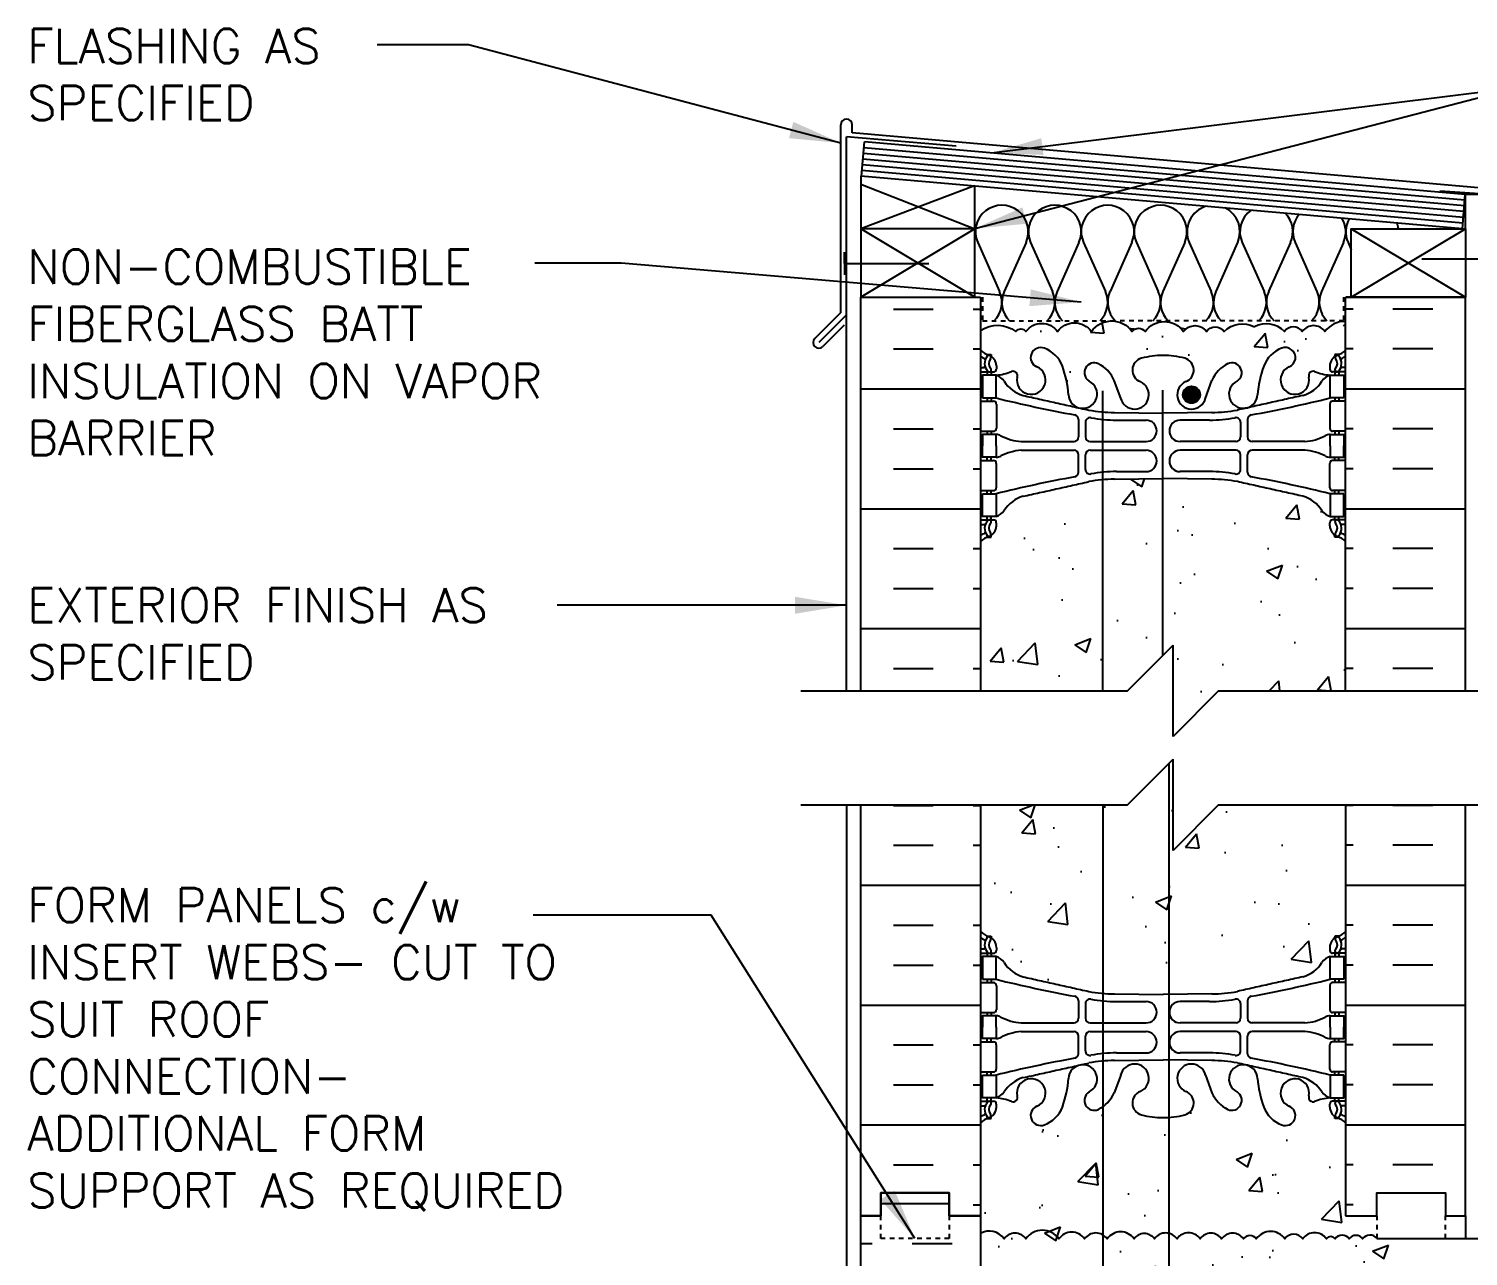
# Model space of a CAD drawing. Header units: inches. Extents: x 155.3 to 211.8, y 129 to 205.6.
# Drawn here: x 155.26 to 186.8, y 178.75 to 205.65 of the extents above; entities that cross this region are included whole.
import ezdxf

# ---------------------------------------------------------------- set-up
doc = ezdxf.new("R2010")
doc.units = ezdxf.units.IN
doc.header["$LTSCALE"] = 0.5
doc.header["$MEASUREMENT"] = 0
doc.linetypes.add('DASHED2', pattern=[0.375, 0.25, -0.125])
for name, color, linetype in [('HATCH', 12, 'Continuous'), ('line25', 2, 'Continuous'), ('LINE3', 3, 'Continuous'), ('LINE50', 5, 'Continuous'), ('LINE9', 9, 'Continuous'), ('TEXT', 4, 'Continuous'), ('Web_Edge', 9, 'Continuous')]:
    doc.layers.add(name, color=color, linetype=linetype)
doc.styles.add('DIM', font='romans.shx', dxfattribs={"width": 0.7})
doc.styles.add('ROMANS', font='romans.shx', dxfattribs={"height": 0.75})
doc.dimstyles.new('ext_12', dxfattribs={"dimscale": 12, "dimtxt": 0.075, "dimasz": 0.09375, "dimexe": 0.09375, "dimexo": 0.0625, "dimgap": 0.0625, "dimtad": 1, "dimdec": 1, "dimzin": 2, "dimdsep": 46, "dimlunit": 4, "dimtxsty": 'DIM', "dimcen": 0.09, "dimdle": 0.09375, "dimclrt": 4, "dimadec": 0, "dimazin": 0, "dimtfac": 1, "dimtdec": 1, "dimtmove": 2, "dimatfit": 3, "dimfxl": 1, "dimfrac": 2, "dimtolj": 1, "dimtzin": 0, "dimarcsym": 0})

msp = doc.modelspace()

# ---------------------------------------------------------------- hatches: boundary and pattern name
at = {"layer": 'HATCH'}
h = msp.add_hatch(dxfattribs=at)
h.set_pattern_fill('INSUL', color=256, scale=7, style=0)
h.set_pattern_definition([(0, (-2750.0448, -214.3721), (0, 2.625), []), (0, (-2750.0448, -213.4971), (0, 2.625), [0.875, -0.875]), (0, (-2750.0448, -212.6221), (0, 2.625), [0.875, -0.875])])
h.paths.add_polyline_path([(176.117, 199.765), (173.492, 199.765), (173.492, 191.14), (176.117, 191.14)])
h = msp.add_hatch(dxfattribs=at)
h.set_pattern_fill('INSUL', color=256, scale=7, style=0)
h.set_pattern_definition([(180, (3110.2783, -214.3721), (0, 2.625), []), (180, (3110.2783, -213.4971), (0, 2.625), [0.875, -0.875]), (180, (3110.2783, -212.6221), (0, 2.625), [0.875, -0.875])])
h.paths.add_polyline_path([(186.742, 199.765), (184.117, 199.765), (184.117, 191.14), (186.742, 191.14)])
h = msp.add_hatch(dxfattribs=at)
h.set_pattern_fill('AR-CONC', color=256, scale=0.5)
h.set_pattern_definition([(50, (0, 0), (3.5863, -0.31376), [0.375, -4.125]), (355, (0, 0), (-0.693757, 3.76096), [0.3, -3.3]), (100.4514, (0.299, -0.026), (2.892544, 3.4472), [0.3187, -3.50571]), (46.1842, (0, 1), (5.33621, -0.827596), [0.5625, -6.1875]), (96.6356, (0.4447, 0.931), (4.67331, 4.87059), [0.47805, -5.25857]), (351.1842, (0, 1), (4.67331, 4.87059), [0.45, -4.95]), (21, (0.5, 0.75), (2.984535, -2.013094), [0.375, -4.125]), (326, (0.5, 0.75), (1.216577, 3.62575), [0.3, -3.3]), (71.4514, (0.7487, 0.5822), (4.20111, 1.612656), [0.3187, -3.50571]), (37.5, (0, 0), (0.060799, 1.664469), [0, -3.26, 0, -3.35, 0, -3.3125]), (7.5, (0, 0), (1.315348, 1.972059), [0, -1.91, 0, -3.185, 0, -1.2625]), (327.5, (-1.115, 0), (2.669112, -0.1127744), [0, -1.25, 0, -3.9, 0, -5.175]), (317.5, (-1.615, 0), (2.91593, 0.500525), [0, -1.625, 0, -2.59, 0, -3.675])])
h.paths.add_polyline_path([(195.889, 178.83), (196.197, 179.138), (184.804, 179.138, 0.508518), (184.491, 179.132, 0.520567), (184.197, 179.132, 0.520567), (183.886, 179.132, 0.520567), (183.696, 179.132, 0.520567), (183.178, 179.132, 0.520567), (182.786, 179.132, 0.520567), (182.16, 179.132, 0.520567), (181.879, 179.132, 0.520567), (181.401, 179.132, 0.520567), (180.929, 179.132, 0.520567), (180.423, 179.132, 0.520567), (179.926, 179.132, 0.520567), (179.482, 179.132, 0.520567), (178.891, 179.132, 0.520567), (178.396, 179.132, 0.520567), (177.833, 179.132, 0.520567), (177.109, 179.132, 0.520567), (176.631, 179.132, 0.382337), (176.117, 179.252), (176.117, 177.943), (176.482, 177.943), (176.482, 176.743), (176.117, 176.743), (176.117, 176.45, -0.238802), (176.259, 176.374, -0.520567), (176.684, 176.374, -0.520567), (177.069, 176.374, -0.520567), (177.428, 176.374, -0.520567), (177.999, 176.374, -0.520567), (178.371, 176.374, -0.520567), (178.878, 176.374, -0.520567), (179.37, 176.374, -0.520567), (179.848, 176.374, -0.520567), (180.353, 176.374, -0.520567), (180.619, 176.374, -0.520567), (181.086, 176.374, -0.520567), (181.604, 176.374, -0.520567), (181.923, 176.374, -0.360961), (182.489, 176.374, -0.306582), (183.142, 176.374, -0.380387), (183.667, 176.374, -0.391281), (184.115, 176.388), (195.889, 176.388)])
edge = h.paths.add_edge_path()
edge.add_spline(control_points=[(203.449, 177.161), (202.398, 177.724), (200.244, 178.878), (198.025, 177.839), (196.889, 177.308)], knot_values=[0, 0, 0, 0, 3.379125, 6.918479, 6.918479, 6.918479, 6.918479], degree=3, periodic=0)
edge.add_line((196.889, 177.308), (196.889, 176.388))
edge.add_line((196.889, 176.388), (199.699, 176.388))
edge.add_arc((199.798, 176.638), 0.269, 111.5979, 248.4021, ccw=False)
edge.add_line((199.699, 176.888), (200.132, 177.01))
edge.add_arc((200.035, 177.26), 0.268, 291.22, 428.78)
edge.add_line((200.132, 177.51), (199.809, 177.51))
edge.add_line((199.809, 177.51), (199.809, 177.635))
edge.add_line((199.809, 177.635), (200.153, 177.635))
edge.add_arc((200.035, 177.26), 0.393, -69.7322, 72.5069, ccw=False)
edge.add_line((200.171, 176.891), (199.74, 176.77))
edge.add_arc((199.798, 176.638), 0.144, 113.7456, 240.3185)
edge.add_line((199.726, 176.513), (200.194, 176.513))
edge.add_arc((200.223, 176.051), 0.463, 46.7137, 93.5654, ccw=False)
edge.add_line((200.54, 176.388), (203.449, 176.388))
edge.add_line((203.449, 176.388), (203.449, 177.161))
edge = h.paths.add_edge_path()
edge.add_line((203.449, 179.138), (196.889, 179.138))
edge.add_line((196.889, 179.138), (196.889, 177.308))
edge.add_spline(control_points=[(196.889, 177.308), (198.025, 177.839), (200.244, 178.878), (202.398, 177.724), (203.449, 177.161)], knot_values=[0, 0, 0, 0, 3.539354, 6.918479, 6.918479, 6.918479, 6.918479], degree=3, periodic=0)
edge.add_line((203.449, 177.161), (203.449, 179.138))
edge = h.paths.add_edge_path()
edge.add_line((184.117, 188.64), (181.335, 188.64))
edge.add_line((181.335, 188.64), (180.335, 187.64))
edge.add_line((180.335, 187.64), (180.335, 189.64))
edge.add_line((180.335, 189.64), (179.335, 188.64))
edge.add_line((179.335, 188.64), (176.117, 188.64))
edge.add_line((176.117, 188.64), (176.117, 185.865))
edge.add_arc((176.463, 186.225), 0.5, 226.2109, 246.4218)
edge.add_line((176.263, 185.767), (176.353, 185.767))
edge.add_line((176.353, 185.767), (176.353, 185.725))
edge.add_arc((176.213, 185.518), 0.25, 0, 55.9442, ccw=False)
edge.add_line((176.463, 185.518), (176.463, 185.451))
edge.add_arc((176.4, 185.451), 0.0625, -90, 0, ccw=False)
edge.add_line((176.4, 185.388), (176.353, 185.388))
edge.add_line((176.353, 185.388), (176.353, 185.318))
edge.add_line((176.353, 185.318), (176.458, 185.318))
edge.add_arc((176.335, 184.976), 0.364, 34.9775, 70.3387, ccw=False)
edge.add_arc((177.258, 185.587), 0.743, 212.7919, 253.8107)
edge.add_spline(control_points=[(177.051, 184.873), (178.489, 184.553)], knot_values=[0, 0, 1, 1], degree=1, periodic=0)
edge.add_arc((179.045, 187.484), 2.984, 259.2546, 270.0995)
edge.add_line((179.05, 184.5), (180.117, 184.484))
edge.add_line((180.117, 184.484), (181.183, 184.5))
edge.add_arc((181.189, 187.484), 2.984, 269.9005, 280.7454)
edge.add_spline(control_points=[(181.745, 184.553), (183.182, 184.873)], knot_values=[0, 0, 1, 1], degree=1, periodic=0)
edge.add_arc((182.975, 185.587), 0.743, 286.1893, 327.2081)
edge.add_arc((183.898, 184.976), 0.364, 109.6613, 145.0225, ccw=False)
edge.add_line((183.776, 185.318), (183.881, 185.318))
edge.add_line((183.881, 185.318), (183.881, 185.388))
edge.add_line((183.881, 185.388), (183.833, 185.388))
edge.add_arc((183.833, 185.451), 0.0625, 180, 270, ccw=False)
edge.add_line((183.771, 185.451), (183.771, 185.518))
edge.add_arc((184.021, 185.518), 0.25, 124.0558, 180, ccw=False)
edge.add_line((183.881, 185.725), (183.881, 185.767))
edge.add_line((183.881, 185.767), (183.971, 185.767))
edge.add_arc((183.771, 186.225), 0.5, 293.5782, 313.7891)
edge.add_line((184.117, 185.865), (184.117, 188.64))
h.paths.add_polyline_path([(184.117, 181.672, 0.088416), (183.971, 181.77), (183.881, 181.77), (183.881, 181.811, -0.249069), (183.771, 182.018), (183.771, 182.086, -0.414214), (183.833, 182.148), (183.881, 182.148), (183.881, 182.218), (183.776, 182.218, 0.087457), (183.439, 182.14, -0.638777), (183.314, 182.263, 2.087231), (182.88, 182.038, -1), (182.716, 181.63, -0.21345), (182.324, 182.019, -0.068226), (182.189, 182.647, 1.753171), (181.738, 182.35, -0.940793), (181.534, 181.967, -0.173075), (181.188, 182.334), (181.046, 182.72, 1.612474), (180.614, 182.361, -0.734872), (180.591, 181.85, -0.068475), (180.117, 181.788, -0.068475), (179.643, 181.85, -0.734872), (179.62, 182.361, 1.612474), (179.188, 182.72), (179.045, 182.334, -0.173075), (178.699, 181.967, -0.940793), (178.496, 182.35, 1.753171), (178.045, 182.647, -0.068226), (177.909, 182.019, -0.21345), (177.517, 181.63, -1), (177.354, 182.038, 2.087231), (176.92, 182.263, -0.638777), (176.795, 182.14, 0.087457), (176.458, 182.218), (176.353, 182.218), (176.353, 182.148), (176.4, 182.148, -0.414214), (176.463, 182.086), (176.463, 182.018, -0.249069), (176.353, 181.811), (176.353, 181.77), (176.263, 181.77, 0.088416), (176.117, 181.672), (176.117, 179.638), (176.117, 179.252, -0.382337), (176.631, 179.132, -0.520567), (177.109, 179.132, -0.520567), (177.833, 179.132, -0.520567), (178.396, 179.132, -0.520567), (178.891, 179.132, -0.520567), (179.482, 179.132, -0.520567), (179.926, 179.132, -0.520567), (180.423, 179.132, -0.520567), (180.929, 179.132, -0.520567), (181.401, 179.132, -0.520567), (181.879, 179.132, -0.520567), (182.16, 179.132, -0.520567), (182.786, 179.132, -0.520567), (183.178, 179.132, -0.520567), (183.696, 179.132, -0.520567), (183.886, 179.132, -0.520567), (184.197, 179.132, -0.520567), (184.491, 179.132, -0.508518), (184.804, 179.138), (184.804, 179.638), (184.117, 179.638)])
edge = h.paths.add_edge_path()
edge.add_line((183.971, 194.508), (183.881, 194.508))
edge.add_line((183.881, 194.508), (183.881, 194.55))
edge.add_arc((184.021, 194.757), 0.25, 180, 235.9442, ccw=False)
edge.add_line((183.771, 194.757), (183.771, 194.824))
edge.add_arc((183.833, 194.824), 0.0625, 90, 180, ccw=False)
edge.add_line((183.833, 194.887), (183.881, 194.887))
edge.add_line((183.881, 194.887), (183.881, 194.957))
edge.add_line((183.881, 194.957), (183.776, 194.957))
edge.add_arc((183.898, 195.299), 0.364, 214.9775, 250.3387, ccw=False)
edge.add_arc((182.975, 194.688), 0.743, 32.7919, 73.8107)
edge.add_spline(control_points=[(183.182, 195.402), (181.745, 195.723)], knot_values=[0, 0, 1, 1], degree=1, periodic=0)
edge.add_arc((181.189, 192.791), 2.984, 79.2546, 90.0995)
edge.add_line((181.183, 195.775), (180.117, 195.791))
edge.add_line((180.117, 195.791), (179.05, 195.775))
edge.add_arc((179.045, 192.791), 2.984, 89.9005, 100.7454)
edge.add_spline(control_points=[(178.489, 195.723), (177.051, 195.402)], knot_values=[0, 0, 1, 1], degree=1, periodic=0)
edge.add_arc((177.258, 194.688), 0.743, 106.1893, 147.2081)
edge.add_arc((176.335, 195.299), 0.364, 289.6613, 325.0225, ccw=False)
edge.add_line((176.458, 194.957), (176.353, 194.957))
edge.add_line((176.353, 194.957), (176.353, 194.887))
edge.add_line((176.353, 194.887), (176.4, 194.887))
edge.add_arc((176.4, 194.824), 0.0625, 0, 90, ccw=False)
edge.add_line((176.463, 194.824), (176.463, 194.757))
edge.add_arc((176.213, 194.757), 0.25, 304.0558, 360, ccw=False)
edge.add_line((176.353, 194.55), (176.353, 194.508))
edge.add_line((176.353, 194.508), (176.263, 194.508))
edge.add_arc((176.463, 194.05), 0.5, 113.5782, 133.7891)
edge.add_line((176.117, 194.411), (176.117, 191.14))
edge.add_line((176.117, 191.14), (179.335, 191.14))
edge.add_line((179.335, 191.14), (180.335, 192.14))
edge.add_line((180.335, 192.14), (180.335, 190.14))
edge.add_line((180.335, 190.14), (181.335, 191.14))
edge.add_line((181.335, 191.14), (184.117, 191.14))
edge.add_line((184.117, 191.14), (184.117, 194.411))
edge.add_arc((183.771, 194.05), 0.5, 46.2109, 66.4218)
h.paths.add_polyline_path([(184.117, 199.231, 0.259173), (183.665, 199.011, 0.520567), (183.166, 199.011, 0.520567), (182.779, 199.011, 0.336749), (182.117, 199.117, 0.336749), (181.455, 199.011, 0.520567), (181.068, 199.011, 0.520567), (180.568, 199.011, 0.520567), (179.722, 199.011, 0.520567), (179.439, 199.011, 0.520567), (178.545, 199.011, 0.520567), (177.805, 199.011, 0.520567), (177.112, 199.011, 0.520567), (176.892, 199.011, 0.321585), (176.117, 199.037), (176.117, 198.603, 0.088416), (176.263, 198.506), (176.353, 198.506), (176.353, 198.464, -0.249069), (176.463, 198.257), (176.463, 198.189, -0.414214), (176.4, 198.127), (176.353, 198.127), (176.353, 198.057), (176.458, 198.057, 0.087457), (176.795, 198.136, -0.638777), (176.92, 198.012, 2.087231), (177.354, 198.237, -1), (177.517, 198.645, -0.21345), (177.909, 198.256, -0.068226), (178.045, 197.628, 1.753171), (178.496, 197.925, -0.940793), (178.699, 198.308, -0.173075), (179.045, 197.942), (179.188, 197.555, 1.612474), (179.62, 197.914, -0.734872), (179.643, 198.425, -0.068475), (180.117, 198.487, -0.068475), (180.591, 198.425, -0.734872), (180.614, 197.914, 1.612474), (181.046, 197.555), (181.188, 197.942, -0.173075), (181.534, 198.308, -0.940793), (181.738, 197.925, 1.753171), (182.189, 197.628, -0.068226), (182.324, 198.256, -0.21345), (182.716, 198.645, -1), (182.88, 198.237, 2.087231), (183.314, 198.012, -0.638777), (183.439, 198.136, 0.087457), (183.776, 198.057), (183.881, 198.057), (183.881, 198.127), (183.833, 198.127, -0.414214), (183.771, 198.189), (183.771, 198.257, -0.249069), (183.881, 198.464), (183.881, 198.506), (183.971, 198.506, 0.088416), (184.117, 198.603)])
h = msp.add_hatch(dxfattribs=at)
h.set_pattern_fill('INSUL', color=256, scale=7, style=0)
h.set_pattern_definition([(0, (-2750.0448, -217.3717), (0, 2.625), []), (0, (-2750.0448, -216.4967), (0, 2.625), [0.875, -0.875]), (0, (-2750.0448, -215.6217), (0, 2.625), [0.875, -0.875])])
h.paths.add_polyline_path([(176.117, 188.638), (173.492, 188.638), (173.492, 179.638), (173.929, 179.638), (173.929, 180.138), (175.429, 180.138), (175.429, 179.638), (176.117, 179.638)])
h = msp.add_hatch(dxfattribs=at)
h.set_pattern_fill('INSUL', color=256, scale=7, style=0)
h.set_pattern_definition([(180, (3110.2783, -217.3717), (0, 2.625), []), (180, (3110.2783, -216.4967), (0, 2.625), [0.875, -0.875]), (180, (3110.2783, -215.6217), (0, 2.625), [0.875, -0.875])])
h.paths.add_polyline_path([(186.742, 188.638), (184.117, 188.638), (184.117, 179.638), (184.804, 179.638), (184.804, 180.138), (186.304, 180.138), (186.304, 179.638), (186.742, 179.638)])
h = msp.add_hatch(dxfattribs=at)
h.set_pattern_fill('INSUL', color=256, scale=7, style=0)
h.set_pattern_definition([(0, (185.1158, 172.0275), (0, 2.625), []), (0, (185.1158, 172.9025), (0, 2.625), [0.875, -0.875]), (0, (185.1158, 173.7775), (0, 2.625), [0.875, -0.875])])
h.paths.add_polyline_path([(186.742, 176.388), (184.117, 176.388), (184.117, 162.388), (186.742, 162.388)])
h.paths.add_polyline_path([(173.492, 161.638), (173.929, 161.638), (173.929, 162.138), (175.429, 162.138), (175.429, 161.638), (176.117, 161.638), (176.117, 179.638), (175.429, 179.638), (175.429, 180.138), (173.929, 180.138), (173.929, 179.638), (173.492, 179.638)])
at = {"layer": 'LINE3'}
h = msp.add_hatch(color=256, dxfattribs=at)
h.paths.add_polyline_path([(180.925, 197.662, 0.831395), (180.556, 197.662)])
h.paths.add_polyline_path([(180.928, 197.627, 0.045935), (180.925, 197.662), (180.556, 197.662, 0.045935), (180.553, 197.627, 1)])

# ---------------------------------------------------------------- linework, layer by layer
at = {"layer": 'HATCH'}
for p, q in [((173.054, 199.428), (173.054, 203.54)), ((173.304, 203.364), (173.304, 203.54)), ((173.179, 199.376), (173.179, 203.281)), ((175.583, 203.07), (173.179, 203.281)), ((187.823, 202.094), (173.304, 203.364)), ((186.72, 201.763), (173.551, 202.916)), ((186.73, 201.888), (173.561, 203.04)), ((186.687, 201.39), (173.518, 202.542)), ((186.698, 201.514), (173.529, 202.667)), ((186.709, 201.639), (173.54, 202.791)), ((173.492, 202.244), (175.992, 201.265)), ((175.981, 202.201), (173.492, 201.265)), ((187.492, 201.999), (186.185, 202.091)), ((175.992, 199.765), (173.492, 201.265)), ((175.992, 201.265), (173.492, 199.765)), ((184.242, 199.765), (186.742, 201.265)), ((184.242, 201.265), (186.742, 199.765)), ((176.055, 200.962), (176.534, 199.889)), ((177.114, 200.962), (176.635, 199.888)), ((177.214, 200.962), (177.693, 199.889)), ((178.273, 200.962), (177.794, 199.888)), ((178.373, 200.962), (178.853, 199.889)), ((179.432, 200.962), (178.954, 199.888)), ((179.533, 200.962), (180.012, 199.889)), ((180.592, 200.962), (180.113, 199.888)), ((180.692, 200.962), (181.172, 199.889)), ((181.751, 200.962), (181.272, 199.888)), ((181.851, 200.962), (182.331, 199.889)), ((182.91, 200.962), (182.431, 199.888)), ((183.011, 200.962), (183.49, 199.889)), ((184.07, 200.962), (183.591, 199.888)), ((184.17, 200.962), (184.242, 200.802)), ((173.054, 199.428), (172.486, 198.859)), ((173.179, 199.376), (172.574, 198.771)), ((173.129, 199.149), (172.662, 198.682))]:
    msp.add_line(p, q, dxfattribs=at)
at = {"layer": 'HATCH', "color": 6, "linetype": 'DASHED2', "ltscale": 0.5}
for points in [[(174.804, 199.765), (176.161, 199.765), (176.161, 199.244), (179.117, 199.244)], [(185.429, 199.765), (184.073, 199.765), (184.073, 199.244), (179.117, 199.244)]]:
    msp.add_lwpolyline(points, dxfattribs=at)
at = {"layer": 'HATCH'}
for points in [[(176.117, 199.037, -0.321585), (176.892, 199.011, -0.520567), (177.112, 199.011, -0.520567), (177.805, 199.011, -0.520567), (178.545, 199.011, -0.520567), (179.439, 199.011, -0.520567), (179.722, 199.011, -0.520567), (180.568, 199.011, -0.520567), (181.068, 199.011, -0.520567), (181.455, 199.011, -0.336749), (182.117, 199.117)], [(184.117, 199.231, 0.259173), (183.665, 199.011, 0.520567), (183.166, 199.011, 0.520567), (182.779, 199.011, 0.336749), (182.117, 199.117)], [(184.804, 179.138, 0.508518), (184.491, 179.132, 0.520567), (184.197, 179.132, 0.520567), (183.886, 179.132, 0.520567), (183.696, 179.132, 0.520567), (183.178, 179.132, 0.520567), (182.786, 179.132, 0.520567), (182.16, 179.132, 0.520567), (181.879, 179.132, 0.520567), (181.401, 179.132, 0.520567), (180.929, 179.132, 0.520567), (180.423, 179.132, 0.520567), (179.926, 179.132, 0.520567), (179.482, 179.132, 0.520567), (178.891, 179.132, 0.520567), (178.396, 179.132, 0.520567), (177.833, 179.132, 0.520567), (177.109, 179.132, 0.520567), (176.631, 179.132, 0.382337), (176.117, 179.252)]]:
    msp.add_lwpolyline(points, format="xyb", dxfattribs=at)
for centre, radius, start, end in [((173.179, 203.54), 0.125, 0, 180), ((176.584, 201.198), 0.58, 335.9664, 204.0694), ((177.743, 201.198), 0.58, 335.9664, 204.0694), ((178.903, 201.198), 0.58, 335.9664, 204.0694), ((180.062, 201.198), 0.58, 335.9664, 204.0694), ((181.222, 201.198), 0.58, 105.7564, 204.0694), ((181.222, 201.198), 0.58, 335.9664, 64.2436), ((182.381, 201.198), 0.58, 125.4605, 204.0694), ((182.381, 201.198), 0.58, 335.9664, 44.5395), ((183.54, 201.198), 0.58, 139.088, 204.0694), ((183.54, 201.198), 0.58, 335.9664, 30.912), ((184.7, 201.198), 0.58, 150.6506, 204.0694), ((184.7, 201.198), 0.58, 6.6407, 19.3494), ((176.005, 199.652), 0.58, 315.3149, 24.0694), ((177.164, 199.652), 0.58, 155.9664, 224.6851), ((177.164, 199.652), 0.58, 315.3149, 24.0694), ((178.323, 199.652), 0.58, 155.9664, 224.6851), ((178.323, 199.652), 0.58, 315.3149, 24.0694), ((179.483, 199.652), 0.58, 155.9664, 224.6851), ((179.483, 199.652), 0.58, 315.3149, 24.0694), ((180.642, 199.652), 0.58, 155.9664, 224.6851), ((180.642, 199.652), 0.58, 315.3149, 24.0694), ((181.802, 199.652), 0.58, 155.9664, 224.6851), ((181.801, 199.652), 0.58, 315.3149, 24.0694), ((182.961, 199.652), 0.58, 155.9664, 224.6851), ((182.961, 199.652), 0.58, 315.3149, 24.0694), ((184.121, 199.652), 0.58, 155.9664, 224.6851), ((179.483, 199.652), 0.58, 259.8878, 270), ((180.642, 199.652), 0.58, 255.8368, 268.3302), ((183.801, 199.652), 0.58, 297.6798, 302.977), ((172.574, 198.771), 0.125, 135, 315)]:
    msp.add_arc(centre, radius, start, end, dxfattribs=at)
at = {"layer": 'line25'}
for p, q in [((173.507, 202.417), (173.572, 203.165)), ((186.741, 202.012), (173.572, 203.165)), ((173.492, 202.419), (173.492, 199.765)), ((186.676, 201.265), (173.492, 202.419)), ((175.992, 199.765), (175.992, 202.2)), ((186.676, 201.265), (186.741, 202.012)), ((186.742, 201.265), (186.742, 202.017)), ((187.242, 202.017), (186.742, 202.017)), ((175.992, 201.265), (173.492, 201.265)), ((176.117, 199.765), (176.117, 191.14)), ((184.117, 191.14), (184.117, 199.765)), ((176.117, 188.638), (176.117, 179.638)), ((184.117, 188.638), (184.117, 179.638)), ((176.117, 179.638), (176.117, 161.638)), ((186.742, 179.638), (186.742, 179.138)), ((184.804, 179.138), (196.197, 179.138))]:
    msp.add_line(p, q, dxfattribs=at)
msp.add_lwpolyline([(186.742, 201.265), (186.742, 199.765), (184.242, 199.765), (184.242, 201.265)], close=True, dxfattribs=at)
at = {"layer": 'LINE3'}
for p, q in [((178.8, 191.14), (178.8, 197.709)), ((180.11, 191.915), (180.11, 197.73)), ((180.246, 189.55), (180.246, 152.058)), ((178.8, 188.64), (178.8, 159.762))]:
    msp.add_line(p, q, dxfattribs=at)
msp.add_circle((180.741, 197.627), 0.188, dxfattribs=at)
at = {"layer": 'LINE50'}
for p, q in [((173.492, 199.765), (176.117, 199.765)), ((173.492, 191.14), (173.492, 199.765)), ((184.117, 199.765), (186.742, 199.765)), ((186.742, 191.14), (186.742, 199.765)), ((173.492, 179.638), (173.492, 188.638)), ((173.492, 161.638), (173.492, 179.638))]:
    msp.add_line(p, q, dxfattribs=at)
for points in [[(184.117, 179.638), (184.804, 179.638), (184.804, 180.138), (186.304, 180.138), (186.304, 179.638), (186.742, 179.638), (186.742, 188.638)], [(176.117, 179.638), (175.429, 179.638), (175.429, 180.138), (173.929, 180.138), (173.929, 179.638), (173.492, 179.638)], [(173.492, 179.638), (173.929, 179.638), (173.929, 180.138), (175.429, 180.138), (175.429, 179.638), (176.117, 179.638)]]:
    msp.add_lwpolyline(points, dxfattribs=at)
at = {"layer": 'LINE9'}
for p, q in [((173.134, 200.501), (173.134, 200.751)), ((173.134, 200.501), (174.98, 200.501)), ((173.134, 200.501), (173.134, 200.251)), ((187.632, 200.595), (185.786, 200.595)), ((173.179, 191.14), (173.179, 199.376)), ((179.335, 191.14), (180.335, 192.14)), ((180.335, 190.14), (180.335, 192.14)), ((172.179, 191.14), (179.335, 191.14)), ((181.335, 191.14), (180.335, 190.14)), ((181.335, 191.14), (188.492, 191.14)), ((179.335, 188.64), (180.335, 189.64)), ((180.335, 187.64), (180.335, 189.64)), ((172.179, 188.64), (179.335, 188.64)), ((173.179, 188.64), (173.179, 152.579)), ((181.335, 188.64), (180.335, 187.64)), ((181.335, 188.64), (188.492, 188.64))]:
    msp.add_line(p, q, dxfattribs=at)
at = {"layer": 'LINE9', "linetype": 'DASHED2', "ltscale": 0.15}
for points in [[(175.429, 179.638), (175.429, 179.638), (175.429, 179.138), (173.929, 179.138), (173.929, 179.638), (173.929, 179.638)], [(175.429, 179.638), (175.429, 179.638), (175.429, 179.138), (173.929, 179.138), (173.929, 179.638), (173.929, 179.638)], [(184.804, 179.638), (184.804, 179.638), (184.804, 179.138), (186.304, 179.138), (186.304, 179.638), (186.304, 179.638)]]:
    msp.add_lwpolyline(points, dxfattribs=at)
at = {"layer": 'Web_Edge'}
for p, q in [((176.263, 198.506), (176.353, 198.506)), ((176.353, 198.506), (176.353, 198.464)), ((183.971, 198.506), (183.881, 198.506)), ((183.881, 198.506), (183.881, 198.464)), ((176.117, 198.227), (176.195, 198.227)), ((176.117, 198.127), (176.4, 198.127)), ((176.263, 198.127), (176.263, 198.057)), ((176.353, 198.127), (176.353, 198.057)), ((176.463, 198.257), (176.463, 198.189)), ((183.771, 198.257), (183.771, 198.189)), ((184.117, 198.127), (183.833, 198.127)), ((183.881, 198.127), (183.881, 198.057)), ((183.971, 198.127), (183.971, 198.057)), ((184.117, 198.227), (184.039, 198.227)), ((179.188, 197.555), (179.045, 197.942)), ((181.046, 197.555), (181.188, 197.942)), ((176.117, 197.487), (176.4, 197.487)), ((176.263, 197.557), (176.263, 197.487)), ((176.353, 197.557), (176.353, 197.487)), ((184.117, 197.487), (183.833, 197.487)), ((183.881, 197.557), (183.881, 197.487)), ((183.971, 197.557), (183.971, 197.487)), ((176.463, 197.424), (176.463, 196.889)), ((179.05, 197.239), (180.117, 197.223)), ((181.183, 197.239), (180.117, 197.223)), ((183.771, 197.424), (183.771, 196.889)), ((178.265, 197.087), (178.265, 196.702)), ((178.417, 197.025), (178.417, 196.702)), ((179.097, 197.071), (179.744, 197.071)), ((181.136, 197.071), (180.489, 197.071)), ((181.816, 197.025), (181.816, 196.702)), ((181.969, 197.087), (181.969, 196.702)), ((176.117, 196.827), (176.4, 196.827)), ((176.263, 196.827), (176.263, 196.757)), ((176.353, 196.827), (176.353, 196.757)), ((177.01, 196.601), (178.165, 196.602)), ((178.517, 196.602), (179.744, 196.602)), ((181.716, 196.602), (180.489, 196.602)), ((183.223, 196.601), (182.069, 196.602)), ((184.117, 196.827), (183.833, 196.827)), ((183.881, 196.827), (183.881, 196.757)), ((183.971, 196.827), (183.971, 196.757)), ((176.263, 196.187), (176.263, 196.257)), ((176.353, 196.187), (176.353, 196.257)), ((177.01, 196.412), (178.165, 196.411)), ((178.265, 195.927), (178.265, 196.311)), ((178.417, 195.989), (178.417, 196.311)), ((178.517, 196.411), (179.744, 196.411)), ((181.716, 196.411), (180.489, 196.411)), ((181.816, 195.989), (181.816, 196.311)), ((181.969, 195.927), (181.969, 196.311)), ((183.223, 196.412), (182.069, 196.411)), ((183.881, 196.187), (183.881, 196.257)), ((183.971, 196.187), (183.971, 196.257)), ((176.117, 196.187), (176.4, 196.187)), ((176.463, 195.589), (176.463, 196.124)), ((179.097, 195.943), (179.744, 195.943)), ((181.136, 195.943), (180.489, 195.943)), ((183.771, 195.589), (183.771, 196.124)), ((184.117, 196.187), (183.833, 196.187)), ((179.05, 195.775), (180.117, 195.791)), ((181.183, 195.775), (180.117, 195.791)), ((176.117, 195.527), (176.4, 195.527)), ((176.263, 195.457), (176.263, 195.527)), ((176.353, 195.457), (176.353, 195.527)), ((184.117, 195.527), (183.833, 195.527)), ((183.881, 195.457), (183.881, 195.527)), ((183.971, 195.457), (183.971, 195.527)), ((176.263, 194.887), (176.263, 194.957)), ((176.353, 194.887), (176.353, 194.957)), ((183.881, 194.887), (183.881, 194.957)), ((183.971, 194.887), (183.971, 194.957)), ((176.117, 194.887), (176.4, 194.887)), ((176.117, 194.787), (176.195, 194.787)), ((176.463, 194.757), (176.463, 194.824)), ((183.771, 194.757), (183.771, 194.824)), ((184.117, 194.887), (183.833, 194.887)), ((184.117, 194.787), (184.039, 194.787)), ((176.263, 194.508), (176.353, 194.508)), ((176.353, 194.508), (176.353, 194.55)), ((183.881, 194.508), (183.881, 194.55)), ((183.971, 194.508), (183.881, 194.508)), ((176.263, 185.767), (176.353, 185.767)), ((176.353, 185.767), (176.353, 185.725)), ((176.463, 185.518), (176.463, 185.451)), ((183.771, 185.518), (183.771, 185.451)), ((183.971, 185.767), (183.881, 185.767)), ((183.881, 185.767), (183.881, 185.725)), ((176.117, 185.488), (176.195, 185.488)), ((176.117, 185.388), (176.4, 185.388)), ((176.263, 185.388), (176.263, 185.318)), ((176.353, 185.388), (176.353, 185.318)), ((184.117, 185.388), (183.833, 185.388)), ((183.881, 185.388), (183.881, 185.318)), ((183.971, 185.388), (183.971, 185.318)), ((184.117, 185.488), (184.039, 185.488)), ((176.117, 184.748), (176.4, 184.748)), ((176.263, 184.818), (176.263, 184.748)), ((176.353, 184.818), (176.353, 184.748)), ((176.463, 184.686), (176.463, 184.151)), ((183.771, 184.686), (183.771, 184.151)), ((184.117, 184.748), (183.833, 184.748)), ((183.881, 184.818), (183.881, 184.748)), ((183.971, 184.818), (183.971, 184.748)), ((178.265, 184.348), (178.265, 183.964)), ((178.417, 184.286), (178.417, 183.964)), ((179.05, 184.5), (180.117, 184.484)), ((179.097, 184.332), (179.744, 184.332)), ((181.183, 184.5), (180.117, 184.484)), ((181.136, 184.332), (180.489, 184.332)), ((181.816, 184.286), (181.816, 183.964)), ((181.969, 184.348), (181.969, 183.964)), ((176.117, 184.088), (176.4, 184.088)), ((176.263, 184.088), (176.263, 184.018)), ((176.353, 184.088), (176.353, 184.018)), ((184.117, 184.088), (183.833, 184.088)), ((183.881, 184.088), (183.881, 184.018)), ((183.971, 184.088), (183.971, 184.018)), ((177.01, 183.863), (178.165, 183.864)), ((177.01, 183.674), (178.165, 183.673)), ((178.517, 183.864), (179.744, 183.864)), ((178.517, 183.673), (179.744, 183.673)), ((181.716, 183.864), (180.489, 183.864)), ((181.716, 183.673), (180.489, 183.673)), ((183.223, 183.863), (182.069, 183.864)), ((183.223, 183.674), (182.069, 183.673)), ((176.117, 183.448), (176.4, 183.448)), ((176.263, 183.448), (176.263, 183.518)), ((176.353, 183.448), (176.353, 183.518)), ((176.463, 182.851), (176.463, 183.386)), ((178.265, 183.188), (178.265, 183.573)), ((178.417, 183.25), (178.417, 183.573)), ((181.816, 183.25), (181.816, 183.573)), ((181.969, 183.188), (181.969, 183.573)), ((183.771, 182.851), (183.771, 183.386)), ((184.117, 183.448), (183.833, 183.448)), ((183.881, 183.448), (183.881, 183.518)), ((183.971, 183.448), (183.971, 183.518)), ((179.05, 183.037), (180.117, 183.052)), ((179.097, 183.204), (179.744, 183.204)), ((181.183, 183.037), (180.117, 183.052)), ((181.136, 183.204), (180.489, 183.204)), ((176.117, 182.788), (176.4, 182.788)), ((176.263, 182.718), (176.263, 182.788)), ((176.353, 182.718), (176.353, 182.788)), ((179.188, 182.72), (179.045, 182.334)), ((181.046, 182.72), (181.188, 182.334)), ((184.117, 182.788), (183.833, 182.788)), ((183.881, 182.718), (183.881, 182.788)), ((183.971, 182.718), (183.971, 182.788)), ((176.117, 182.148), (176.4, 182.148)), ((176.117, 182.048), (176.195, 182.048)), ((176.263, 182.148), (176.263, 182.218)), ((176.353, 182.148), (176.353, 182.218)), ((176.463, 182.018), (176.463, 182.086)), ((183.771, 182.018), (183.771, 182.086)), ((184.117, 182.148), (183.833, 182.148)), ((183.881, 182.148), (183.881, 182.218)), ((183.971, 182.148), (183.971, 182.218)), ((184.117, 182.048), (184.039, 182.048)), ((176.263, 181.77), (176.353, 181.77)), ((176.353, 181.77), (176.353, 181.811)), ((183.881, 181.77), (183.881, 181.811)), ((183.971, 181.77), (183.881, 181.77))]:
    msp.add_line(p, q, dxfattribs=at)
for points in [[(176.158, 197.557), (176.458, 197.557), (176.458, 198.057), (176.158, 198.057)], [(184.076, 197.557), (183.776, 197.557), (183.776, 198.057), (184.076, 198.057)], [(176.158, 195.457), (176.458, 195.457), (176.458, 194.957), (176.158, 194.957)], [(184.076, 195.457), (183.776, 195.457), (183.776, 194.957), (184.076, 194.957)], [(176.158, 184.818), (176.458, 184.818), (176.458, 185.318), (176.158, 185.318)], [(184.076, 184.818), (183.776, 184.818), (183.776, 185.318), (184.076, 185.318)], [(176.158, 182.718), (176.458, 182.718), (176.458, 182.218), (176.158, 182.218)], [(184.076, 182.718), (183.776, 182.718), (183.776, 182.218), (184.076, 182.218)]]:
    msp.add_lwpolyline(points, close=True, dxfattribs=at)
for points in [[(176.458, 196.507), (176.458, 196.757), (176.158, 196.757), (176.158, 196.507)], [(183.776, 196.507), (183.776, 196.757), (184.076, 196.757), (184.076, 196.507)], [(176.458, 196.507), (176.458, 196.257), (176.158, 196.257), (176.158, 196.507)], [(183.776, 196.507), (183.776, 196.257), (184.076, 196.257), (184.076, 196.507)], [(176.458, 183.768), (176.458, 184.018), (176.158, 184.018), (176.158, 183.768)], [(183.776, 183.768), (183.776, 184.018), (184.076, 184.018), (184.076, 183.768)], [(176.458, 183.768), (176.458, 183.518), (176.158, 183.518), (176.158, 183.768)], [(183.776, 183.768), (183.776, 183.518), (184.076, 183.518), (184.076, 183.768)]]:
    msp.add_lwpolyline(points, dxfattribs=at)
for centre, radius, start, end in [((176.463, 198.964), 0.5, 226.2109, 250.5288), ((176.463, 198.964), 0.6, 234.7832, 245.0748), ((176.456, 198.311), 0.25, 140.1145, 222.4609), ((176.299, 198.442), 0.045, 321.448, 139.1879), ((176.213, 198.257), 0.25, 0, 70.5288), ((177.435, 198.441), 0.22, 68.1963, 248.1963), ((177.278, 198.012), 0.677, 21.1239, 69.3197), ((179.711, 198.166), 0.268, 104.7892, 250.0338), ((180.105, 196.733), 1.754, 89.6229, 105.2918), ((180.128, 196.733), 1.754, 74.7082, 90.3771), ((180.522, 198.166), 0.268, 289.9662, 75.2108), ((182.955, 198.012), 0.677, 110.6803, 158.8761), ((182.798, 198.441), 0.22, 291.8037, 111.8037), ((184.021, 198.257), 0.25, 109.4712, 180), ((183.935, 198.442), 0.045, 40.8121, 218.552), ((183.771, 198.964), 0.5, 289.4712, 313.7891), ((183.777, 198.311), 0.25, 317.5391, 39.8855), ((183.771, 198.964), 0.6, 294.9252, 305.2168), ((176.195, 198.246), 0.0196, 269.4032, 15.4901), ((176.201, 198.401), 0.021, 343.464, 63.9957), ((176.305, 198.173), 0.045, 222.4609, 42.4609), ((176.456, 198.311), 0.16, 140.0001, 222.4609), ((176.4, 198.189), 0.0625, 270, 0), ((176.403, 199.053), 0.997, 273.1538, 293.1467), ((176.829, 198.045), 0.0968, 340.1551, 110.4331), ((177.227, 197.95), 0.314, 168.5886, 66.1916), ((175.687, 197.447), 2.365, 4.3895, 20.0015), ((178.609, 198.11), 0.217, 65.5264, 238.537), ((178.359, 197.64), 0.75, 23.6938, 62.9705), ((181.875, 197.64), 0.75, 117.0295, 156.3062), ((181.624, 198.11), 0.217, 301.463, 114.4736), ((184.546, 197.447), 2.365, 159.9985, 175.6105), ((183.006, 197.95), 0.314, 113.8084, 11.4114), ((183.405, 198.045), 0.0968, 69.5669, 199.8449), ((183.831, 199.053), 0.997, 246.8533, 266.8462), ((183.833, 198.189), 0.0625, 180, 270), ((183.928, 198.173), 0.045, 137.5391, 317.5391), ((183.777, 198.311), 0.16, 317.5391, 39.9999), ((184.033, 198.401), 0.021, 116.0043, 196.536), ((184.039, 198.246), 0.0196, 164.5099, 270.5968), ((176.335, 197.714), 0.364, 34.9775, 70.3387), ((177.258, 198.325), 0.743, 212.7919, 253.8107), ((178.358, 197.643), 0.314, 182.7357, 63.9348), ((179.493, 197.627), 0.314, 193.4146, 66.1916), ((180.741, 197.627), 0.314, 113.8084, 346.5854), ((181.875, 197.643), 0.314, 116.0652, 357.2643), ((182.975, 198.325), 0.743, 286.1893, 327.2081), ((183.898, 197.714), 0.364, 109.6613, 145.0225), ((176.4, 197.424), 0.0625, 0, 90), ((183.266, 224.977), 28.253, 256.0552, 259.6343), ((176.967, 224.977), 28.253, 280.3657, 283.9448), ((183.833, 197.424), 0.0625, 90, 180), ((178.165, 197.087), 0.1, 360, 79.6343), ((179.045, 200.223), 2.984, 259.2546, 270.0995), ((181.189, 200.223), 2.984, 269.9005, 280.7454), ((182.069, 197.087), 0.1, 100.3657, 180), ((176.4, 196.889), 0.0625, 270, 0), ((178.517, 197.025), 0.1, 79.2546, 180), ((179.092, 200.055), 2.984, 259.2546, 270.0995), ((179.744, 196.836), 0.234, 270, 90), ((180.489, 196.836), 0.234, 90, 270), ((181.141, 200.055), 2.984, 269.9005, 280.7454), ((181.716, 197.025), 0.1, 0, 100.7454), ((183.833, 196.889), 0.0625, 180, 270), ((176.454, 196.538), 0.219, 60.4937, 88.92), ((177.095, 197.758), 1.16, 242.5844, 265.8032), ((178.165, 196.702), 0.1, 270.0388, 360), ((178.517, 196.702), 0.1, 180, 270), ((181.716, 196.702), 0.1, 270, 0), ((182.069, 196.702), 0.1, 180, 269.9612), ((183.138, 197.758), 1.16, 274.1968, 297.4156), ((183.78, 196.538), 0.219, 91.08, 119.5063), ((176.454, 196.475), 0.219, 271.08, 299.5063), ((177.095, 195.256), 1.16, 94.1968, 117.4156), ((178.165, 196.311), 0.1, 0, 89.9612), ((178.517, 196.311), 0.1, 90, 180), ((179.744, 196.177), 0.234, 270, 90), ((180.489, 196.177), 0.234, 90, 270), ((181.716, 196.311), 0.1, 0, 90), ((182.069, 196.311), 0.1, 90.0388, 180), ((183.138, 195.256), 1.16, 62.5844, 85.8032), ((183.78, 196.475), 0.219, 240.4937, 268.92), ((176.4, 196.124), 0.0625, 0, 90), ((178.165, 195.927), 0.1, 280.3657, 0), ((178.517, 195.989), 0.1, 180, 280.7454), ((179.092, 192.959), 2.984, 89.9005, 100.7454), ((181.141, 192.959), 2.984, 79.2546, 90.0995), ((181.716, 195.989), 0.1, 259.2546, 0), ((182.069, 195.927), 0.1, 180, 259.6343), ((183.833, 196.124), 0.0625, 90, 180), ((176.4, 195.589), 0.0625, 270, 0), ((183.266, 168.036), 28.253, 100.3657, 103.9448), ((179.045, 192.791), 2.984, 89.9005, 100.7454), ((181.189, 192.791), 2.984, 79.2546, 90.0995), ((176.967, 168.036), 28.253, 76.0552, 79.6343), ((183.833, 195.589), 0.0625, 180, 270), ((177.258, 194.688), 0.743, 106.1893, 147.2081), ((182.975, 194.688), 0.743, 32.7919, 73.8107), ((176.335, 195.299), 0.364, 289.6613, 325.0225), ((183.898, 195.299), 0.364, 214.9775, 250.3387), ((176.195, 194.767), 0.0196, 344.5099, 90.5968), ((176.456, 194.702), 0.25, 137.5391, 219.8855), ((176.305, 194.841), 0.045, 317.5391, 137.5391), ((176.456, 194.702), 0.16, 137.5391, 219.9999), ((176.213, 194.757), 0.25, 289.4712, 360), ((176.4, 194.824), 0.0625, 360, 90), ((183.833, 194.824), 0.0625, 90, 180), ((184.021, 194.757), 0.25, 180, 250.5288), ((183.928, 194.841), 0.045, 42.4609, 222.4609), ((183.777, 194.702), 0.16, 320.0001, 42.4609), ((183.777, 194.702), 0.25, 320.1145, 42.4609), ((184.039, 194.767), 0.0196, 89.4032, 195.4901), ((176.463, 194.05), 0.6, 114.9252, 125.2168), ((176.463, 194.05), 0.5, 109.4712, 133.7891), ((176.201, 194.613), 0.021, 296.0043, 16.536), ((176.299, 194.571), 0.045, 220.8121, 38.552), ((183.935, 194.571), 0.045, 141.448, 319.1879), ((183.771, 194.05), 0.5, 46.2109, 70.5288), ((184.033, 194.613), 0.021, 163.464, 243.9957), ((183.771, 194.05), 0.6, 54.7832, 65.0748), ((176.463, 186.225), 0.5, 226.2109, 250.5288), ((183.771, 186.225), 0.5, 289.4712, 313.7891), ((176.463, 186.225), 0.6, 234.7832, 245.0748), ((176.195, 185.508), 0.0196, 269.4032, 15.4901), ((176.456, 185.573), 0.25, 140.1145, 222.4609), ((176.201, 185.662), 0.021, 343.464, 63.9957), ((176.299, 185.704), 0.045, 321.448, 139.1879), ((176.213, 185.518), 0.25, 0, 70.5288), ((176.456, 185.573), 0.16, 140.0001, 222.4609), ((184.021, 185.518), 0.25, 109.4712, 180), ((183.935, 185.704), 0.045, 40.8121, 218.552), ((183.777, 185.573), 0.16, 317.5391, 39.9999), ((183.777, 185.573), 0.25, 317.5391, 39.8855), ((184.033, 185.662), 0.021, 116.0043, 196.536), ((184.039, 185.508), 0.0196, 164.5099, 270.5968), ((183.771, 186.225), 0.6, 294.9252, 305.2168), ((176.305, 185.435), 0.045, 222.4609, 42.4609), ((176.4, 185.451), 0.0625, 270, 0), ((176.335, 184.976), 0.364, 34.9775, 70.3387), ((177.258, 185.587), 0.743, 212.7919, 253.8107), ((182.975, 185.587), 0.743, 286.1893, 327.2081), ((183.898, 184.976), 0.364, 109.6613, 145.0225), ((183.833, 185.451), 0.0625, 180, 270), ((183.928, 185.435), 0.045, 137.5391, 317.5391), ((176.4, 184.686), 0.0625, 0, 90), ((183.266, 212.239), 28.253, 256.0552, 259.6343), ((179.045, 187.484), 2.984, 259.2546, 270.0995), ((181.189, 187.484), 2.984, 269.9005, 280.7454), ((176.967, 212.239), 28.253, 280.3657, 283.9448), ((183.833, 184.686), 0.0625, 90, 180), ((178.165, 184.348), 0.1, 360, 79.6343), ((178.517, 184.286), 0.1, 79.2546, 180), ((179.092, 187.316), 2.984, 259.2546, 270.0995), ((179.744, 184.098), 0.234, 270, 90), ((180.489, 184.098), 0.234, 90, 270), ((181.141, 187.316), 2.984, 269.9005, 280.7454), ((181.716, 184.286), 0.1, 0, 100.7454), ((182.069, 184.348), 0.1, 100.3657, 180), ((176.4, 184.151), 0.0625, 270, 0), ((176.454, 183.8), 0.219, 60.4937, 88.92), ((177.095, 185.02), 1.16, 242.5844, 265.8032), ((178.165, 183.964), 0.1, 270.0388, 360), ((178.517, 183.964), 0.1, 180, 270), ((181.716, 183.964), 0.1, 270, 0), ((182.069, 183.964), 0.1, 180, 269.9612), ((183.138, 185.02), 1.16, 274.1968, 297.4156), ((183.78, 183.8), 0.219, 91.08, 119.5063), ((183.833, 184.151), 0.0625, 180, 270), ((177.095, 182.517), 1.16, 94.1968, 117.4156), ((178.165, 183.573), 0.1, 0, 89.9612), ((178.517, 183.573), 0.1, 90, 180), ((179.744, 183.439), 0.234, 270, 90), ((180.489, 183.439), 0.234, 90, 270), ((181.716, 183.573), 0.1, 0, 90), ((182.069, 183.573), 0.1, 90.0388, 180), ((183.138, 182.517), 1.16, 62.5844, 85.8032), ((176.4, 183.386), 0.0625, 0, 90), ((176.454, 183.737), 0.219, 271.08, 299.5063), ((183.78, 183.737), 0.219, 240.4937, 268.92), ((183.833, 183.386), 0.0625, 90, 180), ((183.266, 155.298), 28.253, 100.3657, 103.9448), ((178.165, 183.188), 0.1, 280.3657, 0), ((178.517, 183.25), 0.1, 180, 280.7454), ((179.045, 180.053), 2.984, 89.9005, 100.7454), ((179.092, 180.221), 2.984, 89.9005, 100.7454), ((181.141, 180.221), 2.984, 79.2546, 90.0995), ((181.189, 180.053), 2.984, 79.2546, 90.0995), ((181.716, 183.25), 0.1, 259.2546, 0), ((182.069, 183.188), 0.1, 180, 259.6343), ((176.967, 155.298), 28.253, 76.0552, 79.6343), ((176.4, 182.851), 0.0625, 270, 0), ((177.258, 181.95), 0.743, 106.1893, 147.2081), ((178.358, 182.632), 0.314, 296.0652, 177.2643), ((179.493, 182.648), 0.314, 293.8084, 166.5854), ((180.741, 182.648), 0.314, 13.4146, 246.1916), ((181.875, 182.632), 0.314, 2.7357, 243.9348), ((182.975, 181.95), 0.743, 32.7919, 73.8107), ((183.833, 182.851), 0.0625, 180, 270), ((176.335, 182.561), 0.364, 289.6613, 325.0225), ((177.227, 182.325), 0.314, 293.8084, 191.4114), ((175.687, 182.828), 2.365, 339.9985, 355.6105), ((178.609, 182.165), 0.217, 121.463, 294.4736), ((179.711, 182.109), 0.268, 109.9662, 255.2108), ((180.522, 182.109), 0.268, 284.7892, 70.0338), ((181.624, 182.165), 0.217, 245.5264, 58.537), ((184.546, 182.828), 2.365, 184.3895, 200.0015), ((183.006, 182.325), 0.314, 348.5886, 246.1916), ((183.898, 182.561), 0.364, 214.9775, 250.3387), ((176.195, 182.029), 0.0196, 344.5099, 90.5968), ((176.456, 181.964), 0.25, 137.5391, 219.8855), ((176.305, 182.102), 0.045, 317.5391, 137.5391), ((176.456, 181.964), 0.16, 137.5391, 219.9999), ((176.4, 182.086), 0.0625, 360, 90), ((176.403, 181.223), 0.997, 66.8533, 86.8462), ((176.829, 182.23), 0.0968, 249.5669, 19.8449), ((177.435, 181.834), 0.22, 111.8037, 291.8037), ((178.359, 182.635), 0.75, 297.0295, 336.3062), ((181.875, 182.635), 0.75, 203.6938, 242.9705), ((182.798, 181.834), 0.22, 248.1963, 68.1963), ((183.405, 182.23), 0.0968, 160.1551, 290.4331), ((183.831, 181.223), 0.997, 93.1538, 113.1467), ((183.833, 182.086), 0.0625, 90, 180), ((183.928, 182.102), 0.045, 42.4609, 222.4609), ((183.777, 181.964), 0.16, 320.0001, 42.4609), ((183.777, 181.964), 0.25, 320.1145, 42.4609), ((184.039, 182.029), 0.0196, 89.4032, 195.4901), ((176.463, 181.311), 0.6, 114.9252, 125.2168), ((176.463, 181.311), 0.5, 109.4712, 133.7891), ((176.201, 181.874), 0.021, 296.0043, 16.536), ((176.299, 181.833), 0.045, 220.8121, 38.552), ((176.213, 182.018), 0.25, 289.4712, 360), ((177.278, 182.263), 0.677, 290.6803, 338.8761), ((180.105, 183.542), 1.754, 254.7082, 270.3771), ((180.128, 183.542), 1.754, 269.6229, 285.2918), ((182.955, 182.263), 0.677, 201.1239, 249.3197), ((184.021, 182.018), 0.25, 180, 250.5288), ((183.935, 181.833), 0.045, 141.448, 319.1879), ((183.771, 181.311), 0.5, 46.2109, 70.5288), ((184.033, 181.874), 0.021, 163.464, 243.9957), ((183.771, 181.311), 0.6, 54.7832, 65.0748)]:
    msp.add_arc(centre, radius, start, end, dxfattribs=at)
for points in [[(177.051, 197.611), (178.489, 197.291)], [(183.182, 197.611), (181.745, 197.291)], [(177.051, 195.402), (178.489, 195.723)], [(183.182, 195.402), (181.745, 195.723)], [(177.051, 184.873), (178.489, 184.553)], [(183.182, 184.873), (181.745, 184.553)], [(177.051, 182.664), (178.489, 182.984)], [(183.182, 182.664), (181.745, 182.984)]]:
    msp.add_open_spline(points, degree=1, dxfattribs=at)

# ---------------------------------------------------------------- texts
at = {"layer": 'TEXT', "char_height": 0.75, "style": 'ROMANS'}
for s, insert, width, attachment_point in [('FLASHING AS \\PSPECIFIED', (155.227, 205.645), 8.7776, 1), ('NON-COMBUSTIBLE\\PFIBERGLASS BATT INSULATION ON VAPOR BARRIER', (155.227, 200.806), 12.44051, 1), ('EXTERIOR FINISH AS SPECIFIED', (155.226, 193.391), 12.44051, 1), ('FORM PANELS c/w INSERT WEBS- CUT TO SUIT ROOF CONNECTION- ADDITIONAL FORM SUPPORT AS REQUIRED', (155.226, 183.282), 13.80752, 4)]:
    msp.add_mtext(s, dxfattribs=dict(at, insert=insert, width=width, attachment_point=attachment_point))

# ---------------------------------------------------------------- leaders
at = {"layer": 'TEXT'}
for points, override in [([(173.054, 203.141), (164.892, 205.293), (162.895, 205.293)], {"dimgap": 0.0625, "dimtad": 0}), ([(175.992, 201.27), (187.911, 204.362)], {"dimgap": 0.0625, "dimtad": 0}), ([(176.355, 202.926), (187.911, 204.362), (192.999, 204.362)], {"dimgap": 0.0625, "dimtad": 0}), ([(178.323, 199.657), (168.242, 200.511), (166.349, 200.511)], {"dimtad": 0}), ([(174.679, 179.138), (170.211, 186.221), (166.313, 186.221)], {"dimgap": 0.0625, "dimtad": 0})]:
    msp.add_leader(points, dimstyle='ext_12', override=override, dxfattribs=at)
at = {"layer": 'TEXT', "color": 4}
msp.add_leader([(173.179, 193.014), (166.836, 193.014)], dimstyle='ext_12', override={"dimgap": 0.0625, "dimtad": 0}, dxfattribs=at)

doc.saveas('drawing.dxf')
